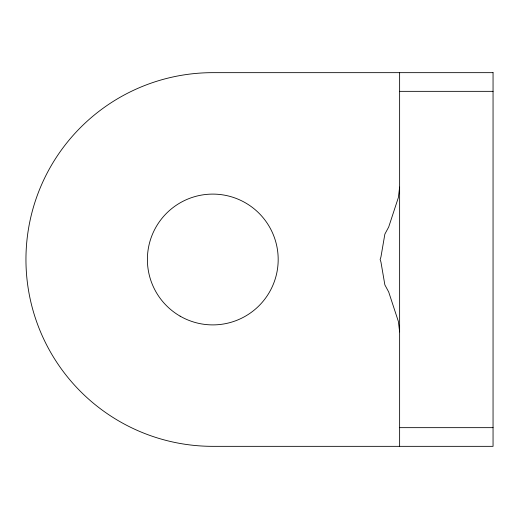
<?xml version="1.0" encoding="UTF-8"?>
<svg xmlns="http://www.w3.org/2000/svg" width="519" height="519" viewBox="0 0 519 519"><rect width="100%" height="100%" fill="white"/><g stroke="black" fill="none" stroke-linecap="round" stroke-linejoin="round"><path stroke-width="0.78" d="M399.63 187.093L398.358 197.577L388.686 227.037L384.864 234.114L380.946 256.95L380.135 259.5L380.946 262.05L384.864 284.886L388.686 291.963L398.358 321.423L399.63 331.907M399.63 91.344L493.05 91.344M399.63 427.656L493.05 427.656M399.63 72.66L399.63 446.34M493.05 72.66L212.79 72.66A186.84 186.84 0 0 0 25.95 259.5A186.84 186.84 0 0 0 212.79 446.34L493.05 446.34L493.05 72.66M180.093 316.136A65.394 65.394 0 0 0 278.184 259.5A65.394 65.394 0 0 0 180.093 202.864A65.394 65.394 0 0 0 180.093 316.136"/></g></svg>
